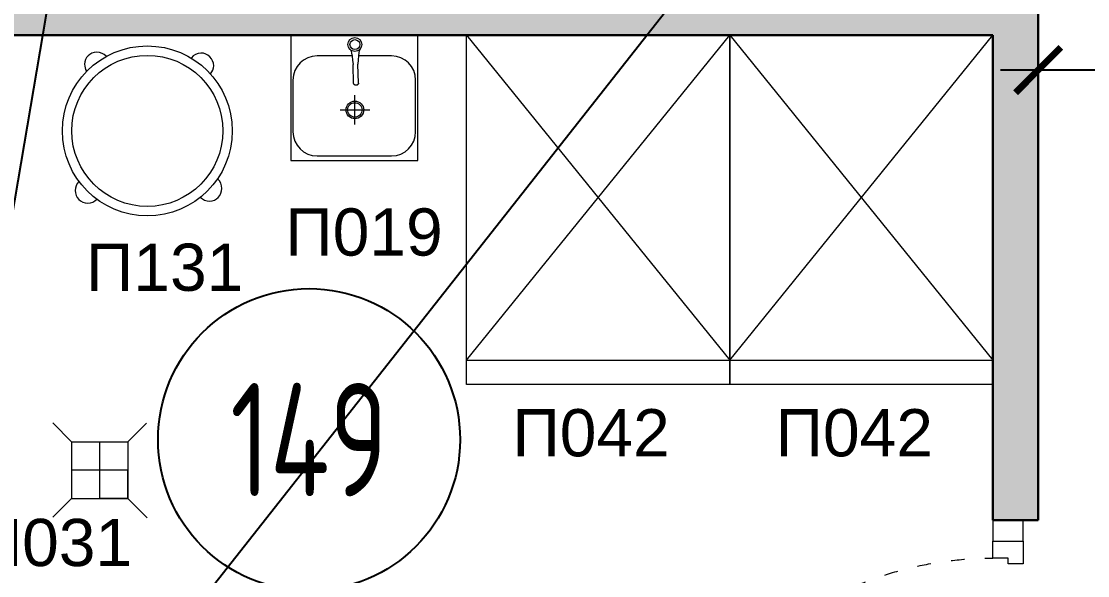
# Model space of a CAD drawing. Header units: millimetres. Extents: x -241391 to 8718866, y 0 to 143518.
# Drawn here: x -214727 to -211903, y 108019 to 109487 of the extents above; entities that cross this region are included whole.
import ezdxf
from ezdxf import colors
from ezdxf.entities.mleader import LeaderData, LeaderLine
from ezdxf.enums import TextEntityAlignment as Align
from ezdxf.math import Vec2, Vec3

# ---------------------------------------------------------------- set-up
doc = ezdxf.new("R2010")
doc.units = ezdxf.units.MM
doc.header["$MEASUREMENT"] = 0
doc.linetypes.add('ACAD_ISO03W100', pattern=[30, 12, -18])
doc.layers.get('0').update_dxf_attribs({"color": 250, "lineweight": 9})
for name, color, linetype, lineweight in [('АР_Двери', 5, 'Continuous', 18), ('АР_Маркер экспликации', 239, 'Continuous', 13), ('АР_Номер помещения', 1, 'Continuous', 25), ('АР_Перегородки газоблок', 165, 'Continuous', 30), ('АР_Перегородки газоблок_Штрих', 165, 'Continuous', 5), ('ТХ_пищеблок', 30, 'Continuous', 20)]:
    doc.layers.add(name, color=color, linetype=linetype, lineweight=lineweight)
for name, color, linetype in [('ТХ_ВК_оборуд.ТХ', 5, 'Continuous'), ('ТХ_ВК_трапы', 5, 'Continuous'), ('ТХ_пищеблок_позиции', 5, 'Continuous')]:
    doc.layers.add(name, color=color, linetype=linetype)
doc.layers.add('ТХ_привязка ТХ', color=7, linetype='Continuous', true_color=0x163d5c)
doc.styles.add('ISOCPEUR', font='isocpeur.ttf', dxfattribs={"width": 0.7})
doc.styles.add('Standart Arial', font='arial.ttf', dxfattribs={"width": 0.7, "height": 250})

# ---------------------------------------------------------------- blocks, each defined once
blk = doc.blocks.new('_Dot')
at = {"color": 0, "linetype": 'ByBlock', "lineweight": -2}
blk.add_line((-0.5, 0), (-1, 0), dxfattribs=at)
at = {"color": 0, "linetype": 'ByBlock', "const_width": 0.5}
blk.add_lwpolyline([(-0.25, 0, 1), (0.25, 0, 1)], format="xyb", close=True, dxfattribs=at)
blk = doc.blocks.new('*U173')
at = {"color": 253}
blk.add_lwpolyline([(-100, 80), (-100, 1010), (-140, 1010), (-140, 80)], close=True, dxfattribs=at)
for points in [[(-1130, 0), (-1130, 80), (-1075, 80), (-1075, 0), (-1130, 0)], [(-1075, 80), (-1075, 0), (-1015, 0), (-1015, 40), (-1030, 40), (-1030, 80), (-1075, 80)], [(-55, 80), (-55, 0), (-115, 0), (-115, 40), (-100, 40), (-100, 80), (-55, 80)], [(0, 0), (0, 80), (-55, 80), (-55, 0), (0, 0)]]:
    blk.add_lwpolyline(points, dxfattribs=at)
at = {"color": 253, "linetype": 'ACAD_ISO03W100', "ltscale": 3}
blk.add_arc((-100, 80), 930, 90, 180, dxfattribs=at)
blk = doc.blocks.new('*U192')
at = {"layer": 'АР_Номер помещения', "color": 7}
blk.add_circle((3078, -2632.4), 400, dxfattribs=at)
at = {"color": 7, "style": 'ISOCPEUR', "width": 0.7, "flags": 1}
blk.add_attdef('КАТЕГОРИЯ', (-499.2, -2092.2), '', height=250, dxfattribs=at)
at = {"layer": 'АР_Номер помещения', "color": 7, "style": 'ISOCPEUR', "width": 0.7}
blk.add_attdef('НОМЕР_ПОМЕЩЕНИЯ', text='', height=300, dxfattribs=at).set_placement((3078, -2632.4), align=Align.MIDDLE_CENTER)
blk = doc.blocks.new('Трап ТХ')
at = {"layer": 'ТХ_ВК_трапы', "color": 5, "lineweight": 0}
for p, q in [((305243.2, -196674.3), (305292.9, -196724.5)), ((305491.2, -196675.5), (305442.2, -196724.5)), ((305292.9, -196724.5), (305292.9, -196874.5)), ((305292.9, -196724.5), (305442.2, -196724.5)), ((305367.6, -196874.5), (305367.6, -196724.5)), ((305442.2, -196724.5), (305442.2, -196874.5)), ((305442.2, -196799.5), (305292.9, -196799.5)), ((305442.2, -196874.5), (305442.2, -196799.5)), ((305243.2, -196924.3), (305292.9, -196874.5)), ((305292.9, -196874.5), (305442.2, -196874.5)), ((305442.2, -196874.5), (305367.6, -196874.5)), ((305493.2, -196925.5), (305442.2, -196874.5))]:
    blk.add_line(p, q, dxfattribs=at)
blk = doc.blocks.new('_ArchTick')
at = {"color": 0, "linetype": 'ByBlock', "const_width": 0.15}
blk.add_lwpolyline([(-0.5, -0.5), (0.5, 0.5)], dxfattribs=at)

msp = doc.modelspace()

# ---------------------------------------------------------------- hatches: boundary and pattern name
at = {"layer": 'АР_Перегородки газоблок_Штрих', "ltscale": 100}
h = msp.add_hatch(dxfattribs=at)
h.set_pattern_fill('AR-CONC', color=253, scale=30)
h.set_pattern_definition([(50, (0, 0), (215.17805, -18.82564), [22.5, -247.5]), (355, (0, 0), (-41.6254, 225.65764), [18, -198]), (100.45144, (17.93, -1.57), (173.55265, 206.832), [19.12206, -210.34263]), (46.1842, (0, 60), (320.1724, -49.65578), [33.75, -371.25]), (96.63564, (26.68, 55.86), (280.3986, 292.2356), [28.6831, -315.51413]), (351.18416, (0, 60), (280.3986, 292.2356), [27, -297]), (21, (30, 45), (179.07212, -120.78567), [22.5, -247.5]), (326, (30, 45), (72.9946, 217.54501), [18, -198]), (71.45144, (44.92, 34.93), (252.06671, 96.75935), [19.12206, -210.34263]), (37.5, (0, 0), (3.647957, 99.868156), [0, -195.6, 0, -201, 0, -198.75]), (7.5, (0, 0), (78.92086, 118.323514), [0, -114.6, 0, -191.1, 0, -75.75]), (327.5, (-66.9, 0), (160.14673, -6.766462), [0, -75, 0, -234, 0, -310.5]), (317.5, (-96.9, 0), (174.95585, 30.031495), [0, -97.5, 0, -155.4, 0, -220.5])])
h.paths.add_polyline_path([(-212033.9, 110768.7), (-212153.9, 110768.7), (-212153.9, 109570.6), (-217983.9, 109570.6), (-217983.9, 109450.6), (-212153.9, 109450.6), (-212153.9, 108166), (-212033.9, 108166)])

# ---------------------------------------------------------------- linework, layer by layer
at = {"layer": 'АР_Перегородки газоблок', "color": 253, "ltscale": 100}
msp.add_lwpolyline([(-212033.9, 110768.7), (-212033.9, 108166)], dxfattribs=at)
at = {"layer": 'АР_Перегородки газоблок', "ltscale": 100}
for points in [[(-217983.9, 109450.6), (-212153.9, 109450.6)], [(-212153.9, 109450.6), (-212153.9, 108166)], [(-212033.9, 108166), (-212153.9, 108166)]]:
    msp.add_lwpolyline(points, dxfattribs=at)
at = {"layer": 'ТХ_пищеблок'}
for p, q in [((-214470.5, 109450), (-214807.5, 109450)), ((-214013.6, 109450.6), (-214013.6, 109118.6)), ((-213526.6, 109450.6), (-213863.6, 109450.6)), ((-213676.6, 109118.6), (-213676.6, 109450.6)), ((-213547.9, 109450.6), (-212850.9, 108590.3)), ((-213547.9, 108590.3), (-212850.9, 109450.6)), ((-212850.9, 109450.6), (-212153.9, 108590.3)), ((-212850.9, 108590.3), (-212153.9, 109450.6)), ((-213855.1, 109411.6), (-213853.6, 109408.3)), ((-213855.1, 109411.6), (-213853.6, 109408.3)), ((-213853.6, 109408.4), (-213852.2, 109402.5)), ((-213852.2, 109402.5), (-213850.8, 109394.6)), ((-213833, 109403.7), (-213833.9, 109395.7)), ((-213831.8, 109409.6), (-213833, 109403.7)), ((-213830.5, 109412.9), (-213831.9, 109409.5)), ((-213851, 109395.6), (-213943.6, 109395.6)), ((-213850.8, 109394.7), (-213849.5, 109384.4)), ((-213849.5, 109384.4), (-213848.3, 109373)), ((-213848.2, 109372), (-213848.3, 109373)), ((-213848.2, 109372), (-213848.3, 109373)), ((-213848.2, 109371.9), (-213848.2, 109372)), ((-213846.8, 109322.6), (-213848.2, 109372)), ((-213834.8, 109384.8), (-213835.4, 109373.4)), ((-213834.1, 109323), (-213835.4, 109373.4)), ((-213834.1, 109323), (-213835.4, 109373.4)), ((-213833.9, 109395.8), (-213834.8, 109384.8)), ((-213746.6, 109395.6), (-213833.9, 109395.6)), ((-214007.6, 109331.6), (-214007.6, 109194.6)), ((-213846.5, 109321.7), (-213846.8, 109322.6)), ((-213846.5, 109321.7), (-213846.8, 109322.6)), ((-213846, 109320.8), (-213846.5, 109321.7)), ((-213846, 109320.8), (-213846.5, 109321.7)), ((-213845.3, 109319.9), (-213846, 109320.8)), ((-213844.5, 109319.3), (-213845.3, 109319.9)), ((-213844.5, 109319.3), (-213845.3, 109319.9)), ((-213843.5, 109318.7), (-213844.5, 109319.3)), ((-213843.5, 109318.7), (-213844.5, 109319.3)), ((-213842.5, 109318.3), (-213843.5, 109318.7)), ((-213842.5, 109318.3), (-213843.5, 109318.7)), ((-213842.4, 109318.3), (-213842.9, 109318.6)), ((-213841.6, 109318), (-213842.4, 109318.3)), ((-213841, 109318.1), (-213842.1, 109318.3)), ((-213841, 109318.1), (-213842.1, 109318.3)), ((-213840.8, 109317.8), (-213841.6, 109318)), ((-213839.9, 109318), (-213841, 109318.1)), ((-213839.9, 109318), (-213841, 109318.1)), ((-213839.9, 109317.8), (-213840.8, 109317.8)), ((-213838.8, 109318.1), (-213839.9, 109318)), ((-213838.8, 109318.1), (-213839.9, 109318)), ((-213839, 109317.8), (-213839.9, 109317.8)), ((-213838.2, 109318.1), (-213839, 109317.8)), ((-213837.7, 109318.4), (-213838.8, 109318.1)), ((-213837.7, 109318.4), (-213838.8, 109318.1)), ((-213837.5, 109318.4), (-213838.2, 109318.1)), ((-213837.1, 109318.9), (-213838.1, 109318.4)), ((-213837.1, 109318.9), (-213838.1, 109318.4)), ((-213836.9, 109318.8), (-213837.5, 109318.4)), ((-213836.2, 109319.5), (-213837.1, 109318.9)), ((-213836.2, 109319.5), (-213837.1, 109318.9)), ((-213835.4, 109320.2), (-213836.2, 109319.5)), ((-213835.4, 109320.2), (-213836.2, 109319.5)), ((-213834.8, 109321.1), (-213835.4, 109320.2)), ((-213834.3, 109322), (-213834.8, 109321.1)), ((-213834.1, 109323), (-213834.3, 109322)), ((-213834.1, 109323), (-213834.3, 109322)), ((-213682.6, 109194.6), (-213682.6, 109331.6)), ((-213843.5, 109213.7), (-213843.6, 109292)), ((-213882.3, 109252.5), (-213803.9, 109252.6)), ((-214013.6, 109118.6), (-213676.6, 109118.6)), ((-213943.6, 109130.6), (-213746.6, 109130.6)), ((-213547.9, 108590.3), (-212850.9, 108590.3)), ((-212850.9, 108590.3), (-212153.9, 108590.3))]:
    msp.add_line(p, q, dxfattribs=at)
for points in [[(-212850.9, 109450.6), (-212850.9, 108525.6), (-213547.9, 108525.6), (-213547.9, 109450.6)], [(-212153.9, 109450.6), (-212153.9, 108525.6), (-212850.9, 108525.6), (-212850.9, 109450.6)]]:
    msp.add_lwpolyline(points, close=True, dxfattribs=at)
for centre, radius in [((-213843.6, 109425.6), 18.3), ((-213843.6, 109425.6), 13), ((-214393.3, 109197), 225), ((-214393.3, 109197), 200)]:
    msp.add_circle(centre, radius, dxfattribs=at)
for centre, start, end in [((-213943.6, 109331.6), 90, 180), ((-213746.6, 109331.6), 0, 90), ((-213943.6, 109194.6), 180, 270), ((-213746.6, 109194.6), 270, 0)]:
    msp.add_arc(centre, 64, start, end, dxfattribs=at)
for major_axis in [(-16.5, 16.5), (-13.5, 13.5)]:
    msp.add_ellipse((-213843.6, 109252.5), major_axis=major_axis, ratio=1, start_param=4.712389, end_param=10.995574, dxfattribs=at)
at = {"layer": 'ТХ_пищеблок', "linetype": 'ByBlock'}
for points, knots in [([(-214502.1, 109394.7), (-214508.1, 109401.1), (-214517, 109405), (-214527.6, 109405), (-214527.6, 109405), (-214545.5, 109405), (-214559.4, 109391.1), (-214559.4, 109373.3)], [0.1541299, 0.1541299, 0.1541299, 0.1541299, 0.1875, 0.1875, 0.1875, 0.187501, 1, 1, 1, 1]), ([(-214225.5, 109348.3), (-214220.5, 109354.2), (-214217.5, 109361.6), (-214217.5, 109369.5), (-214217.5, 109369.5), (-214217.5, 109387.4), (-214233.4, 109403.2), (-214251.2, 109403.2), (-214251.2, 109403.2), (-214261.6, 109403.2), (-214270.6, 109397.9), (-214276.4, 109390)], [0.0975623, 0.0975623, 0.0975623, 0.0975623, 0.125, 0.125, 0.125, 0.125001, 0.1875, 0.1875, 0.1875, 0.187501, 0.6578849, 0.6578849, 0.6578849, 0.6578849]), ([(-214252.1, 109020.9), (-214246.2, 109014.7), (-214237.8, 109010.8), (-214227.8, 109010.8), (-214227.8, 109010.8), (-214210, 109010.8), (-214196.1, 109026.7), (-214196.1, 109044.6), (-214196.1, 109044.6), (-214196.1, 109054.2), (-214200.2, 109063.3), (-214206.7, 109069.6)], [0.0313164, 0.0313164, 0.0313164, 0.0313164, 0.0625, 0.0625, 0.0625, 0.062501, 0.125, 0.125, 0.125, 0.125001, 0.1588731, 0.1588731, 0.1588731, 0.1588731]), ([(-214584.2, 109039.2), (-214584.2, 109021.3), (-214570.3, 109005.4), (-214550.5, 109005.4), (-214550.5, 109005.4), (-214541.5, 109005.4), (-214533.5, 109009.5), (-214527.8, 109015.7)], [0, 0, 0, 0, 0.0625, 0.0625, 0.0625, 0.062501, 0.09395651, 0.09395651, 0.09395651, 0.09395651])]:
    msp.add_open_spline(points, degree=3, knots=knots, dxfattribs=at)
for points in [[(-214559.4, 109373.3), (-214559.4, 109366.4), (-214557.7, 109360.2), (-214554.7, 109355)], [(-214574.9, 109062.7), (-214580.8, 109056.5), (-214584.2, 109048.1), (-214584.2, 109039.2)]]:
    msp.add_open_spline(points, degree=3, dxfattribs=at)
at = {"layer": 'ТХ_привязка ТХ', "ltscale": 100}
for p, q in [((-212033.9, 108166), (-212033.9, 109458.3)), ((-212133.9, 109358.3), (-210361.8, 109358.3))]:
    msp.add_line(p, q, dxfattribs=at)

# ---------------------------------------------------------------- block references
at = {"layer": 'АР_Двери', "xscale": -1, "rotation": 90}
msp.add_blockref('*U173', (-212073.9, 107036), dxfattribs=at)
at = {"layer": 'АР_Маркер экспликации'}
ref = msp.add_blockref('*U192', (-217042.9, 111011.8), dxfattribs=at)
ref.add_attrib('НОМЕР_ПОМЕЩЕНИЯ', '149', dxfattribs={"layer": 'АР_Номер помещения', "color": 7, "height": 300, "style": 'ISOCPEUR', "width": 0.7}).set_placement((-213964.8, 108379.4), align=Align.MIDDLE_CENTER)
at = {"layer": 'ТХ_ВК_оборуд.ТХ'}
msp.add_blockref('Трап ТХ', (-519886.7, 305098.3), dxfattribs=at)
at = {"layer": 'ТХ_привязка ТХ', "ltscale": 100, "xscale": 120, "yscale": 120, "zscale": 120, "rotation": 180}
msp.add_blockref('_ArchTick', (-212033.9, 109358.3), dxfattribs=at)

# ---------------------------------------------------------------- texts
at = {"layer": 'ТХ_пищеблок_позиции', "style": 'Standart Arial'}
for s, p in [('П019', (-214027.8, 108866.8, -0.5)), ('П131', (-214555.7, 108773.5, -0.5)), ('П042', (-213426.5, 108335.3, -1.1)), ('П042', (-212729.5, 108335.3, -1.1)), ('П031', (-214850.3, 108044.8, -1.1))]:
    msp.add_text(s, height=125, dxfattribs=at).set_placement(p)

# ---------------------------------------------------------------- leaders
at = {"layer": 'ТХ_привязка ТХ', "lineweight": 20}
ml = msp.add_multileader_mtext('Standard', dxfattribs=at)
ml.set_content('Водонагреватель накопительный, 100л\\PДиам.резьбы патрубков подключения х/г воды G1/2', color=256, style='Standart Arial')
ml.set_leader_properties()
ml.set_arrow_properties(name='DOT')
ml.build(insert=Vec2(0, 0))
ml.multileader.update_dxf_attribs({"text_left_attachment_type": 6, "text_right_attachment_type": 6, "dogleg_length": 50, "arrow_head_size": 50})
ctx = ml.context
ctx.base_point, ctx.char_height, ctx.arrow_head_size, ctx.landing_gap_size, ctx.plane_origin = Vec3(-196472.8, 100542, 65.9), 200, 50, 0, Vec3(-146079.8, 162233.8, 65.9)
ctx.left_attachment, ctx.right_attachment = 6, 6
notes = []
notes.append((ctx, [(1, (1, 1, 0), (-196522.8, 100542, 65.9), (1, 0), 50, [(5, [(-206820.3, 100520.7, 65.9), (-205890.3, 104677.4, 65.9), (-210225.6, 101364.6, 65.9), (-207755.1, 109412.9, 65.9), (-212975.1, 109571, 65.9), (-215109.5, 106862.3, 65.9), (-213590.6, 115812.1, 65.9)], 0, [])])]))
ctx.mtext.insert, ctx.mtext.width, ctx.mtext.defined_height, ctx.mtext.flow_direction = Vec3(-196472.8, 100800.8, 65.9), 5613.825, 206.6, 5
for ctx, leaders in notes:
    for number, flags, end, landing, length, lines in leaders:
        leader = LeaderData()
        leader.index, (leader.has_last_leader_line, leader.has_dogleg_vector, leader.attachment_direction) = number, flags
        leader.last_leader_point, leader.dogleg_vector, leader.dogleg_length = Vec3(end), Vec3(landing), length
        for number, points, colour, breaks in lines:
            line = LeaderLine()
            line.index, line.vertices, line.color, line.breaks = number, Vec3.list(points), colors.encode_raw_color(colour), breaks
            leader.lines.append(line)
        ctx.leaders.append(leader)

doc.saveas('drawing.dxf')
